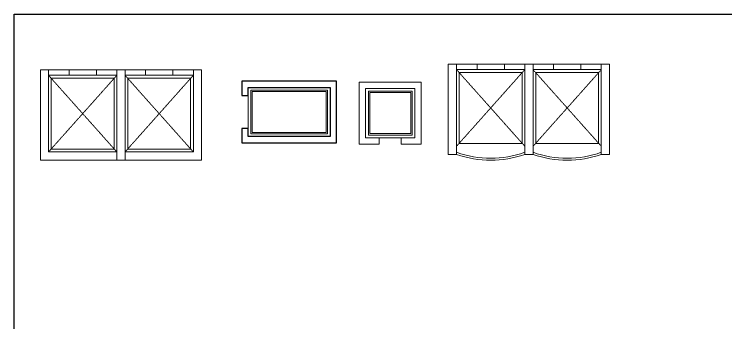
# Model space of a CAD drawing. Header units: millimetres. Extents: x 828494 to 5219521, y -272453 to 431064.
# Drawn here: x 2679478 to 2705523, y 227477 to 238750 of the extents above; entities that cross this region are included whole.
import ezdxf

# ---------------------------------------------------------------- set-up
doc = ezdxf.new("R2010")
doc.units = ezdxf.units.MM
doc.header["$LTSCALE"] = 5
doc.header["$MEASUREMENT"] = 0
doc.linetypes.add('DASH', pattern=[1, 0.5, -0.5])
doc.linetypes.add('HIDDEN', pattern=[0.375, 0.25, -0.125])
for name, color, linetype, lineweight in [('Dotted-Mobius', 252, 'DASH', 13), ('Elevation', 67, 'Continuous', 13), ('Elevation light-Mobius', 213, 'Continuous', 9), ('Lift-Mobius', 33, 'Continuous', 18)]:
    doc.layers.add(name, color=color, linetype=linetype, lineweight=lineweight)

# ---------------------------------------------------------------- blocks, each defined once
blk = doc.blocks.new('Lift-mall')
at = {"layer": 'Dotted-Mobius', "linetype": 'HIDDEN'}
for points in [[(300, 5600), (3100, 3100)], [(3100, 5600), (300, 3100)], [(300, 2800), (3100, 300)], [(3100, 2800), (300, 300)]]:
    blk.add_lwpolyline(points, dxfattribs=at)
for points in [[(400, 3200), (3000, 3200), (3000, 5500), (400, 5500)], [(3000, 2700), (400, 2700), (400, 400), (3000, 400)]]:
    blk.add_lwpolyline(points, close=True, dxfattribs=at)
at = {"layer": 'Elevation light-Mobius'}
for centre, radius, start, end in [((3617, 4350), 3827, 160.9354, 199.0646), ((3617, 4350), 3752, 160.5391, 199.4609), ((3617, 1550), 3827, 160.9354, 199.0646), ((3617, 1550), 3752, 160.5391, 199.4609)]:
    blk.add_arc(centre, radius, start, end, dxfattribs=at)
at = {"layer": 'Lift-Mobius'}
for points in [[(0, 5600), (3300, 5600), (3300, 5900), (0, 5900), (0, 5600)], [(3300, 5600), (3300, 4850), (3100, 4850), (3100, 5600)], [(3300, 4850), (3300, 3850), (3100, 3850), (3100, 4850)], [(3100, 3850), (3100, 3100), (3300, 3100), (3300, 3850)], [(0, 3100), (0, 2800), (3300, 2800), (3300, 3100), (0, 3100)], [(3300, 2800), (3300, 2050), (3100, 2050), (3100, 2800)], [(3300, 2050), (3300, 1050), (3100, 1050), (3100, 2050)], [(3100, 1050), (3100, 300), (3300, 300), (3300, 1050)], [(0, 0), (3300, 0), (3300, 300), (0, 300), (0, 0)]]:
    blk.add_lwpolyline(points, close=True, dxfattribs=at)
for points in [[(3100, 3100), (3300, 3100)], [(3100, 300), (3300, 300)]]:
    blk.add_lwpolyline(points, dxfattribs=at)
blk = doc.blocks.new('lift service')
blk.add_lwpolyline([(0.6, -0.38), (1.13, -0.38), (1.13, 3.08), (-1.13, 3.08), (-1.13, -0.38), (-0.6, -0.38), (-0.6, -0.15), (-0.9, -0.15), (-0.9, 2.85), (0.9, 2.85), (0.9, -0.15), (0.6, -0.15), (0.6, -0.38)])
at = {"layer": 'Elevation', "ltscale": 150}
blk.add_line((0.6, -0.15), (-0.637, -0.15), dxfattribs=at)
for points in [[(-0.8, 2.75), (0.8, 2.75), (0.8, -0.05), (-0.8, -0.05)], [(-0.75, 2.7), (0.75, 2.7), (0.75, 0), (-0.75, 0)]]:
    blk.add_lwpolyline(points, close=True, dxfattribs=at)
blk = doc.blocks.new('lift 2.5m')
at = {"layer": 'Elevation', "ltscale": 150}
blk.add_line((0.73, 0.93), (1.53, 0.93), dxfattribs=at)
for points in [[(0.38, 1.03), (0.33, 1.03), (0.33, 2.63), (1.93, 2.63), (1.93, 1.03), (1.93, 1.03)], [(0.38, 1.08), (0.38, 1.08), (0.38, 2.58), (1.88, 2.58), (1.88, 1.08), (1.88, 1.08)]]:
    blk.add_lwpolyline(points, close=True, dxfattribs=at)
at = {"layer": 'Lift-Mobius'}
blk.add_lwpolyline([(1.53, 0.93), (2.03, 0.93), (2.03, 2.73), (0.23, 2.73), (0.23, 0.93), (0.73, 0.93), (0.73, 0.7), (0, 0.7), (0, 2.96), (2.26, 2.96), (2.26, 0.7), (1.53, 0.7), (1.53, 0.93)], dxfattribs=at)

msp = doc.modelspace()

# ---------------------------------------------------------------- linework, layer by layer
msp.add_line((2679478.4, 238749.8), (2735565.1, 238749.8))
msp.add_lwpolyline([(2679478.4, 238749.8), (2735831.3, 238749.8), (2735831.3, 217115.5), (2679478.4, 217115.5)], close=True)
at = {"layer": 'Dotted-Mobius', "linetype": 'HIDDEN'}
for points in [[(2680734.4, 233718.1), (2683234.4, 236518.1)], [(2680734.4, 236518.1), (2683234.4, 233718.1)], [(2683534.4, 233718.1), (2686034.4, 236518.1)], [(2683534.4, 236518.1), (2686034.4, 233718.1)]]:
    msp.add_lwpolyline(points, dxfattribs=at)
for points in [[(2683134.4, 233818.1), (2683134.4, 236418.1), (2680834.4, 236418.1), (2680834.4, 233818.1)], [(2683634.4, 236418.1), (2683634.4, 233818.1), (2685934.4, 233818.1), (2685934.4, 236418.1)]]:
    msp.add_lwpolyline(points, close=True, dxfattribs=at)
at = {"layer": 'Lift-Mobius'}
for points in [[(2683234.4, 236718.1), (2683234.4, 233718.1), (2680734.4, 233718.1), (2680734.4, 236718.1), (2680434.4, 236718.1), (2680434.4, 233418.1), (2683534.4, 233418.1), (2683534.4, 236718.1)], [(2680734.4, 236718.1), (2681484.4, 236718.1), (2681484.4, 236518.1), (2680734.4, 236518.1)], [(2681484.4, 236718.1), (2682484.4, 236718.1), (2682484.4, 236518.1), (2681484.4, 236518.1)], [(2682484.4, 236518.1), (2683234.4, 236518.1), (2683234.4, 236718.1), (2682484.4, 236718.1)], [(2686034.4, 236718.1), (2686034.4, 233718.1), (2683534.4, 233718.1), (2683534.4, 236718.1), (2683234.4, 236718.1), (2683234.4, 233418.1), (2686334.4, 233418.1), (2686334.4, 236718.1)], [(2683534.4, 236718.1), (2684284.4, 236718.1), (2684284.4, 236518.1), (2683534.4, 236518.1)], [(2684284.4, 236718.1), (2685284.4, 236718.1), (2685284.4, 236518.1), (2684284.4, 236518.1)], [(2685284.4, 236518.1), (2686034.4, 236518.1), (2686034.4, 236718.1), (2685284.4, 236718.1)]]:
    msp.add_lwpolyline(points, close=True, dxfattribs=at)
for points in [[(2683234.4, 236518.1), (2683234.4, 236718.1)], [(2686034.4, 236518.1), (2686034.4, 236718.1)], [(2686034.4, 236518.1), (2686034.4, 236718.1)]]:
    msp.add_lwpolyline(points, dxfattribs=at)

# ---------------------------------------------------------------- block references
at = {"xscale": 1000, "yscale": 1000, "zscale": 1000, "rotation": 270}
msp.add_blockref('lift service', (2688191.9, 235178.2), dxfattribs=at)
at = {"xscale": 1000, "yscale": 1000, "zscale": 1000}
msp.add_blockref('lift 2.5m', (2692109.9, 233306.8), dxfattribs=at)
at = {"layer": 'Lift-Mobius', "rotation": 90}
msp.add_blockref('Lift-mall', (2701267.8, 233626), dxfattribs=at)

doc.saveas('drawing.dxf')
